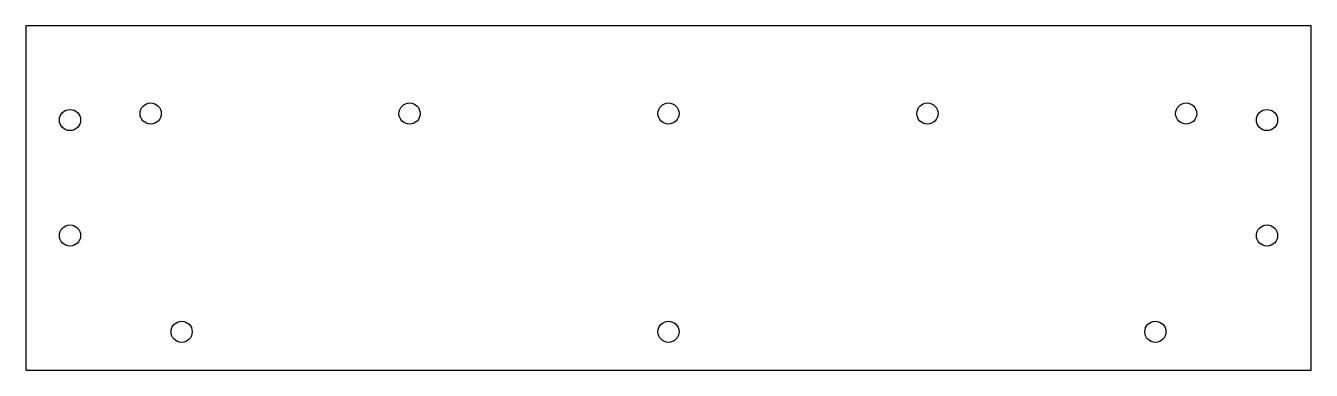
# Model space of a CAD drawing. Header units: millimetres. Extents: x 0 to 334, y 0 to 90.
import ezdxf

# ---------------------------------------------------------------- set-up
doc = ezdxf.new("R2010")
doc.units = ezdxf.units.MM
doc.layers.add('HOLES', color=7, linetype='Continuous')
doc.layers.add('OUTLINE', color=7, linetype='Continuous')

msp = doc.modelspace()

# ---------------------------------------------------------------- linework, layer by layer
at = {"layer": 'HOLES'}
for centre in [(11.5, 65), (32.47, 66.69), (99.73, 66.69), (167, 66.69), (234.27, 66.69), (301.5, 66.69), (322.5, 65), (11.5, 35), (322.5, 35), (40.5, 10), (167, 10), (293.5, 10)]:
    msp.add_circle(centre, 2.75, dxfattribs=at)
at = {"layer": 'OUTLINE'}
msp.add_lwpolyline([(0, 0), (334, 0), (334, 89.5), (0, 89.5)], close=True, dxfattribs=at)

doc.saveas('drawing.dxf')
